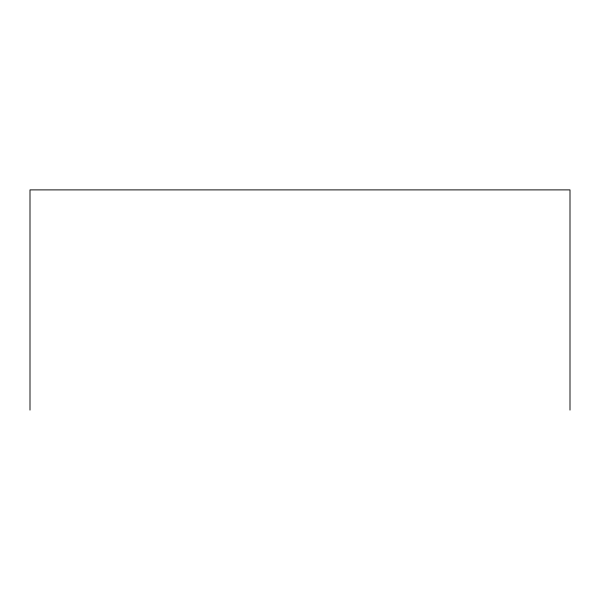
<?xml version="1.0" encoding="UTF-8"?>
<svg xmlns="http://www.w3.org/2000/svg" width="600" height="600" viewBox="0 0 600 600"><rect width="100%" height="100%" fill="white"/><g stroke="black" fill="none" stroke-linecap="round" stroke-linejoin="round"><path stroke-width="0.9" d="M570 410.107L570 189.892L30 189.892L30 410.107"/></g></svg>
